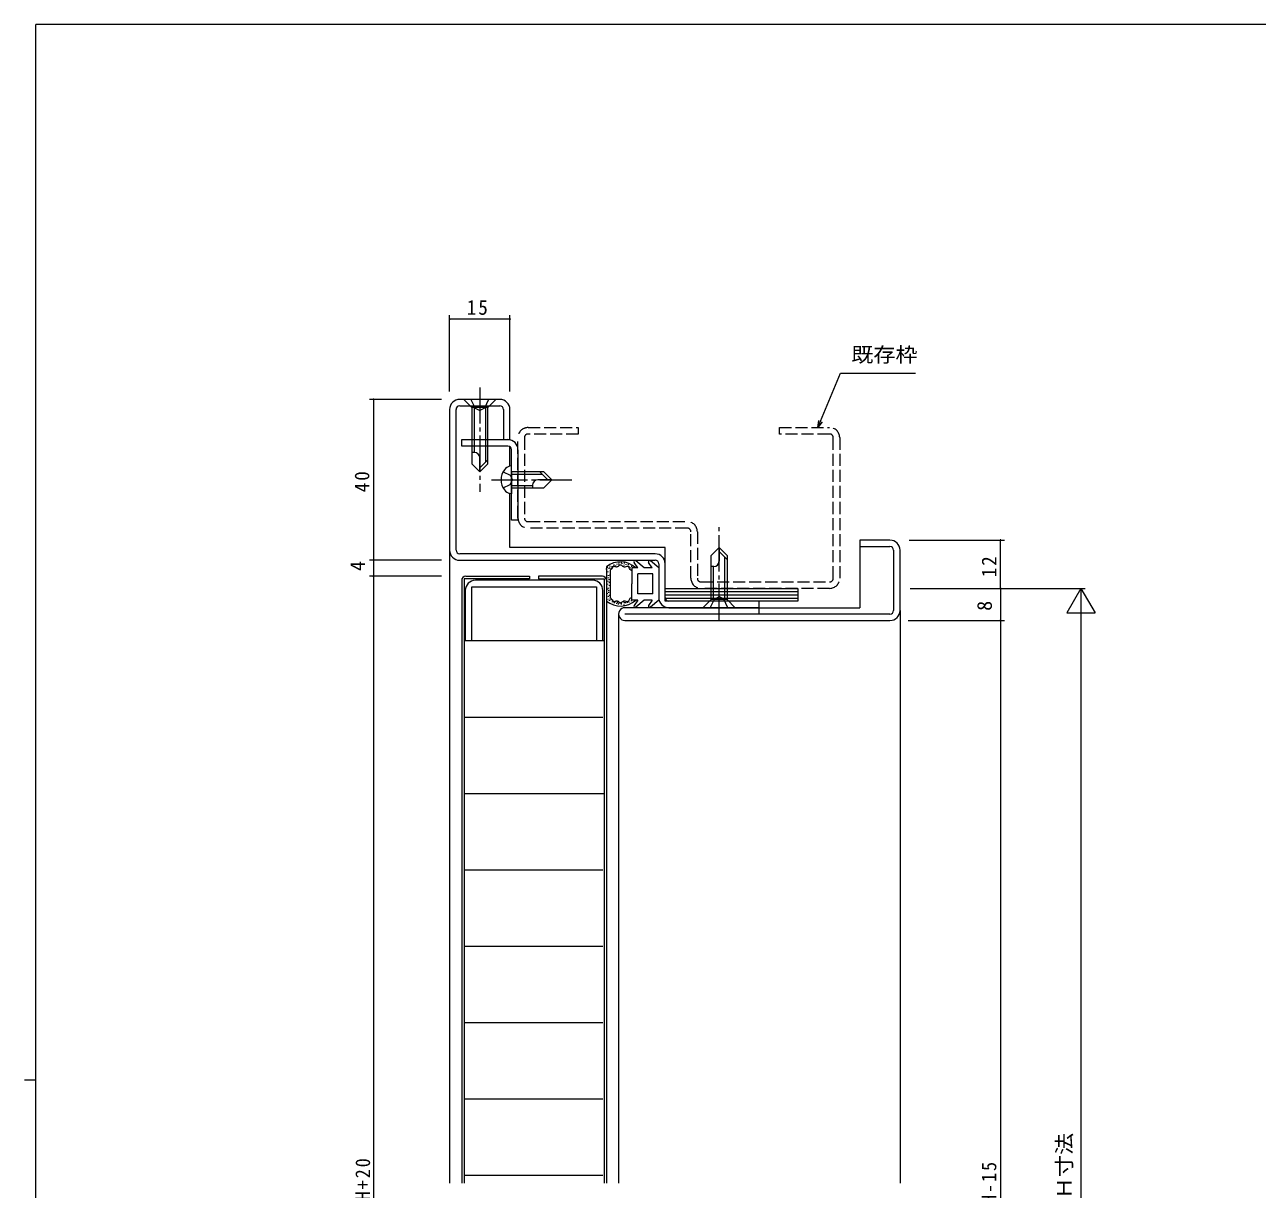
# Model space of a CAD drawing. Units: millimetres on the paper. Extents: x -420 to 373, y -297 to 267.
# Drawn here: x -420.5 to -114, y -25.3 to 264.4 of the extents above; entities that cross this region are included whole.
import ezdxf
from ezdxf.enums import TextEntityAlignment as Align

# ---------------------------------------------------------------- set-up
doc = ezdxf.new("R2010")
doc.units = ezdxf.units.MM
doc.linetypes.add('CHAIN2', pattern=[12, 9, -1, 1, -1])
doc.linetypes.add('DASHED3', pattern=[4, 3, -1])
for name, color, linetype, lineweight in [('0-1_USER1', 7, 'Continuous', 9), ('0-3_YKK_11', 7, 'Continuous', 9), ('0-4_YKK_12', 2, 'Continuous', 9), ('0-5_YSS_K', 4, 'Continuous', 9), ('0-7_YKK_D', 6, 'Continuous', 9)]:
    doc.layers.add(name, color=color, linetype=linetype, lineweight=lineweight)
doc.styles.add('ＭＳ ゴシック', font='')
doc.styles.get('ＭＳ ゴシック').set_extended_font_data('MS Gothic')

msp = doc.modelspace()

# ---------------------------------------------------------------- linework, layer by layer
at = {"layer": '0-1_USER1'}
for p, q in [((-417.7, -260.6), (-417.7, 264.4)), ((352.3, 264.4), (-417.7, 264.4)), ((-420.5, 1.9), (-417.7, 1.9))]:
    msp.add_line(p, q, dxfattribs=at)
at = {"layer": '0-3_YKK_11'}
for p, q in [((-314.829, 168.668), (-314.829, 133.668)), ((-313.229, 133.668), (-313.229, 168.668)), ((-302.329, 171.168), (-312.329, 171.168)), ((-312.329, 169.568), (-302.329, 169.568)), ((-301.429, 168.668), (-301.429, 161.168)), ((-299.829, 161.168), (-299.829, 168.668)), ((-311.829, 159.568), (-311.829, 161.168)), ((-311.829, 161.168), (-300.329, 161.168)), ((-300.329, 159.568), (-311.829, 159.568)), ((-301.429, 161.168), (-299.829, 161.168)), ((-299.429, 141.168), (-299.429, 158.668)), ((-297.829, 158.668), (-297.829, 141.168)), ((-297.829, 141.168), (-299.429, 141.168)), ((-212.829, 136.168), (-212.829, 134.568)), ((-205.329, 136.168), (-212.829, 136.168)), ((-263.729, 132.768), (-312.329, 132.768)), ((-212.829, 134.568), (-205.329, 134.568)), ((-204.429, 133.668), (-204.429, 118.668)), ((-202.829, 118.668), (-202.829, 133.668)), ((-312.329, 131.168), (-263.729, 131.168)), ((-262.829, 130.268), (-262.829, 121.868)), ((-261.229, 121.868), (-261.229, 130.268)), ((-279.229, 126.168), (-308.429, 126.168)), ((-310.929, 123.668), (-310.929, 111.168)), ((-309.329, 124.568), (-278.329, 124.568)), ((-309.329, 111.168), (-309.329, 124.568)), ((-278.329, 124.568), (-278.329, 111.168)), ((-276.729, 111.168), (-276.729, 123.668)), ((-237.829, 120.968), (-260.329, 120.968)), ((-237.829, 119.368), (-271.229, 119.368)), ((-205.329, 117.768), (-271.229, 117.768)), ((-260.329, 119.368), (-237.829, 119.368)), ((-271.229, 116.168), (-205.329, 116.168)), ((-310.929, 111.168), (-309.329, 111.168)), ((-278.329, 111.168), (-276.729, 111.168))]:
    msp.add_line(p, q, dxfattribs=at)
at = {"layer": '0-3_YKK_11', "linetype": 'DASHED3'}
for p, q in [((-295.329, 164.168), (-282.829, 164.168)), ((-282.829, 162.568), (-295.329, 162.568)), ((-282.829, 164.168), (-282.829, 162.568)), ((-232.829, 162.568), (-232.829, 164.168)), ((-232.829, 164.168), (-220.329, 164.168)), ((-220.329, 162.568), (-232.829, 162.568)), ((-297.829, 141.668), (-297.829, 161.668)), ((-296.229, 161.668), (-296.229, 141.668)), ((-219.429, 126.668), (-219.429, 161.668)), ((-217.829, 161.668), (-217.829, 126.668)), ((-295.329, 140.768), (-255.729, 140.768)), ((-255.729, 139.168), (-295.329, 139.168)), ((-254.829, 126.668), (-254.829, 138.268)), ((-253.229, 138.268), (-253.229, 126.668)), ((-252.329, 125.768), (-220.329, 125.768)), ((-220.329, 124.168), (-252.329, 124.168))]:
    msp.add_line(p, q, dxfattribs=at)
at = {"layer": '0-3_YKK_11'}
msp.add_lwpolyline([(-237.829, 117.768), (-237.829, 119.368), (-237.829, 120.968)], dxfattribs=at)
for centre, radius, start, end in [((-312.329, 168.668), 2.5, 89.99997, 180.00002), ((-312.329, 168.668), 0.9, 89.99997, 180.00002), ((-302.329, 168.668), 2.5, 0, 89.99997), ((-302.329, 168.668), 0.9, 0, 89.99997), ((-300.329, 158.668), 2.5, 0, 89.99997), ((-300.329, 158.668), 0.9, 0, 89.99997), ((-205.329, 133.668), 2.5, 0, 89.99997), ((-312.329, 133.668), 2.5, 180.00002, 270), ((-312.329, 133.668), 0.9, 180.00002, 270), ((-263.729, 130.268), 2.5, 0, 89.99997), ((-205.329, 133.668), 0.9, 0, 89.99997), ((-263.729, 130.268), 0.9, 0, 89.99997), ((-308.429, 123.668), 2.5, 90, 179.99998), ((-279.229, 123.668), 2.5, 0, 89.99998), ((-260.329, 121.868), 2.5, 180.00002, 270), ((-260.329, 121.868), 0.9, 180.00002, 270), ((-271.229, 117.768), 1.6, 89.99997, 270), ((-205.329, 118.668), 0.9, 270, 0), ((-205.329, 118.668), 2.5, 270, 0)]:
    msp.add_arc(centre, radius, start, end, dxfattribs=at)
at = {"layer": '0-3_YKK_11', "linetype": 'DASHED3'}
for centre, radius, start, end in [((-295.329, 161.668), 2.5, 89.99997, 180.00002), ((-295.329, 161.668), 0.9, 89.99997, 180.00002), ((-220.329, 161.668), 2.5, 0, 89.99997), ((-220.329, 161.668), 0.9, 0, 89.99997), ((-295.329, 141.668), 2.5, 180.00002, 270), ((-295.329, 141.668), 0.9, 180.00002, 270), ((-255.729, 138.268), 2.5, 0, 89.99997), ((-255.729, 138.268), 0.9, 0, 89.99997), ((-252.329, 126.668), 2.5, 180.00002, 270), ((-252.329, 126.668), 0.9, 180.00002, 270), ((-220.329, 126.668), 0.9, 270, 0), ((-220.329, 126.668), 2.5, 270, 0)]:
    msp.add_arc(centre, radius, start, end, dxfattribs=at)
at = {"layer": '0-4_YKK_12'}
for p, q in [((-299.829, 154.561), (-299.829, 159.417)), ((-299.829, 134.368), (-299.829, 147.775)), ((-314.829, 133.668), (-314.829, -23.832)), ((-261.229, 134.368), (-299.829, 134.368)), ((-261.229, 130.268), (-261.229, 134.368)), ((-212.829, 134.568), (-212.829, 119.368)), ((-272.829, 117.768), (-272.829, -23.832)), ((-237.829, 119.368), (-212.829, 119.368)), ((-202.829, 118.668), (-202.829, -23.832))]:
    msp.add_line(p, q, dxfattribs=at)
at = {"layer": '0-5_YSS_K', "linetype": 'CHAIN2'}
for p, q in [((-307.329, 174.168), (-307.329, 148.168)), ((-304.429, 151.168), (-284.429, 151.168)), ((-247.829, 116.368), (-247.829, 139.368))]:
    msp.add_line(p, q, dxfattribs=at)
at = {"layer": '0-5_YSS_K'}
for p, q in [((-311.329, 171.168), (-309.329, 169.168)), ((-303.329, 171.168), (-311.329, 171.168)), ((-305.329, 169.168), (-309.329, 169.168)), ((-305.329, 169.168), (-309.329, 169.168)), ((-309.329, 169.168), (-309.329, 155.168)), ((-308.729, 169.168), (-308.729, 157.968)), ((-305.929, 169.168), (-305.929, 155.568)), ((-303.329, 171.168), (-305.329, 169.168)), ((-305.329, 155.168), (-305.329, 169.168)), ((-308.662, 157.968), (-309.329, 157.968)), ((-307.329, 153.168), (-307.329, 156.635)), ((-309.329, 155.168), (-307.329, 153.168)), ((-305.329, 156.168), (-307.329, 154.168)), ((-305.329, 155.168), (-307.329, 153.168)), ((-299.429, 154.668), (-299.944, 154.53)), ((-299.429, 153.168), (-299.429, 154.668)), ((-291.429, 153.168), (-299.429, 153.168)), ((-299.429, 153.168), (-299.429, 149.168)), ((-299.429, 153.168), (-299.429, 149.168)), ((-299.429, 152.568), (-291.829, 152.568)), ((-289.429, 151.168), (-292.895, 151.168)), ((-292.429, 153.168), (-290.429, 151.168)), ((-291.429, 153.168), (-289.429, 151.168)), ((-299.429, 147.668), (-299.944, 147.806)), ((-299.429, 149.768), (-294.229, 149.768)), ((-299.429, 149.168), (-299.429, 147.668)), ((-294.229, 149.835), (-294.229, 149.168)), ((-249.829, 132.368), (-247.829, 134.368)), ((-249.829, 121.368), (-249.829, 132.368)), ((-247.829, 134.368), (-247.829, 130.902)), ((-245.829, 132.368), (-247.829, 134.368)), ((-245.829, 131.368), (-247.829, 133.368)), ((-246.429, 121.368), (-246.429, 131.968)), ((-245.829, 132.368), (-245.829, 121.368)), ((-275.829, 129.511), (-275.829, 121.026)), ((-275.795, 128.873), (-275.795, 129.073)), ((-275.533, 129.302), (-275.533, 129.502)), ((-275.134, 128.996), (-275.134, 129.196)), ((-275.032, 129.183), (-275.032, 129.383)), ((-274.924, 129.6), (-274.924, 129.8)), ((-274.718, 128.844), (-274.829, 128.788)), ((-274.829, 121.749), (-274.829, 128.788)), ((-274.669, 128.88), (-274.718, 128.844)), ((-274.686, 129.064), (-274.686, 129.263)), ((-274.624, 128.922), (-274.669, 128.88)), ((-274.544, 129.022), (-274.624, 128.922)), ((-274.41, 129.254), (-274.544, 129.022)), ((-274.447, 129.469), (-274.447, 129.669)), ((-274.282, 129.472), (-274.41, 129.254)), ((-274.21, 129.556), (-274.282, 129.472)), ((-274.17, 129.587), (-274.21, 129.556)), ((-274.127, 129.611), (-274.17, 129.587)), ((-274.081, 129.625), (-274.127, 129.611)), ((-274.031, 129.632), (-274.081, 129.625)), ((-273.923, 129.625), (-274.031, 129.632)), ((-273.805, 129.599), (-273.923, 129.625)), ((-273.91, 129.875), (-273.91, 130.075)), ((-273.68, 129.563), (-273.805, 129.599)), ((-273.421, 129.493), (-273.68, 129.563)), ((-273.529, 129.66), (-273.529, 129.86)), ((-273.293, 129.477), (-273.421, 129.493)), ((-273.168, 129.486), (-273.293, 129.477)), ((-273.195, 130.077), (-273.195, 130.277)), ((-273.049, 129.524), (-273.168, 129.486)), ((-272.936, 129.587), (-273.049, 129.524)), ((-272.723, 129.749), (-272.936, 129.587)), ((-272.777, 130.101), (-272.777, 130.301)), ((-272.523, 129.9), (-272.723, 129.749)), ((-272.634, 130.4), (-272.634, 130.6)), ((-272.426, 129.949), (-272.523, 129.9)), ((-272.377, 129.963), (-272.426, 129.949)), ((-272.329, 129.968), (-272.377, 129.963)), ((-272.28, 129.964), (-272.329, 129.968)), ((-272.231, 129.952), (-272.28, 129.964)), ((-272.133, 129.905), (-272.231, 129.952)), ((-272.034, 129.838), (-272.133, 129.905)), ((-272.097, 130.435), (-272.097, 130.635)), ((-271.932, 129.757), (-272.034, 129.838)), ((-271.954, 130.233), (-271.954, 130.433)), ((-271.719, 129.594), (-271.932, 129.757)), ((-271.607, 129.529), (-271.719, 129.594)), ((-271.49, 129.486), (-271.607, 129.529)), ((-271.368, 129.471), (-271.49, 129.486)), ((-271.453, 129.827), (-271.453, 130.027)), ((-271.243, 129.48), (-271.368, 129.471)), ((-271.346, 130.388), (-271.346, 130.588)), ((-270.991, 129.539), (-271.243, 129.48)), ((-270.748, 129.602), (-270.991, 129.539)), ((-270.932, 130.03), (-270.932, 130.23)), ((-270.635, 129.617), (-270.748, 129.602)), ((-270.582, 129.617), (-270.635, 129.617)), ((-270.53, 129.611), (-270.582, 129.617)), ((-270.481, 129.597), (-270.53, 129.611)), ((-270.435, 129.577), (-270.481, 129.597)), ((-270.348, 129.519), (-270.435, 129.577)), ((-270.369, 129.972), (-270.369, 130.172)), ((-270.268, 129.439), (-270.348, 129.519)), ((-270.195, 129.342), (-270.268, 129.439)), ((-270.062, 129.107), (-270.195, 129.342)), ((-270.193, 129.491), (-270.193, 129.691)), ((-269.94, 128.844), (-270.062, 129.107)), ((-269.864, 129.197), (-269.864, 129.397)), ((-268.048, 129.268), (-269.529, 129.268)), ((-269.529, 129.268), (-269.529, 125.268)), ((-269.489, 129.549), (-269.489, 129.749)), ((-268.048, 129.268), (-268.95, 130.616)), ((-266.429, 129.268), (-268.507, 131.013)), ((-264.448, 129.268), (-266.429, 129.268)), ((-264.448, 129.268), (-265.35, 130.616)), ((-262.829, 129.268), (-264.907, 131.013)), ((-262.829, 129.268), (-262.829, 121.268)), ((-249.162, 129.568), (-249.829, 129.568)), ((-249.229, 121.368), (-249.229, 129.568)), ((-311.829, 126.168), (-311.829, -23.832)), ((-294.929, 126.568), (-311.229, 126.568)), ((-311.229, 126.568), (-311.229, -23.832)), ((-310.829, 127.168), (-294.929, 127.168)), ((-294.929, 127.168), (-294.929, 126.568)), ((-292.729, 127.168), (-292.729, 126.568)), ((-276.829, 127.168), (-292.729, 127.168)), ((-292.729, 126.568), (-276.429, 126.568)), ((-276.429, 126.568), (-276.429, -23.832)), ((-275.829, 126.168), (-275.829, -23.832)), ((-275.438, 125.868), (-275.438, 126.068)), ((-275.42, 128.192), (-275.42, 128.392)), ((-275.349, 127.28), (-275.349, 127.48)), ((-275.295, 126.691), (-275.295, 126.891)), ((-275.152, 126.262), (-275.152, 126.462)), ((-275.099, 125.583), (-275.099, 125.782)), ((-274.956, 127.352), (-274.956, 127.552)), ((-264.329, 127.768), (-268.029, 127.768)), ((-268.029, 122.768), (-268.029, 127.768)), ((-264.329, 122.768), (-264.329, 127.768)), ((-275.528, 122.794), (-275.528, 122.994)), ((-275.51, 125.136), (-275.51, 125.336)), ((-275.474, 123.867), (-275.474, 124.067)), ((-275.331, 124.135), (-275.331, 124.335)), ((-275.259, 123.063), (-275.259, 123.262)), ((-275.242, 123.509), (-275.242, 123.709)), ((-275.099, 124.796), (-275.099, 124.996)), ((-269.529, 121.268), (-269.529, 125.268)), ((-264.329, 122.768), (-268.029, 122.768)), ((-261.229, 120.968), (-261.229, 124.168)), ((-261.229, 124.168), (-228.229, 124.168)), ((-261.229, 123.368), (-228.229, 123.368)), ((-228.229, 124.168), (-228.229, 120.968)), ((-275.676, 121.286), (-275.676, 121.486)), ((-275.331, 122.062), (-275.331, 122.262)), ((-275.127, 121.381), (-275.127, 121.581)), ((-275.045, 122.348), (-275.045, 122.548)), ((-275.044, 121.035), (-275.044, 121.236)), ((-274.829, 121.749), (-274.718, 121.693)), ((-274.745, 121.226), (-274.745, 121.426)), ((-274.718, 121.693), (-274.669, 121.657)), ((-274.669, 121.657), (-274.624, 121.615)), ((-274.624, 121.615), (-274.544, 121.515)), ((-274.544, 121.515), (-274.41, 121.283)), ((-274.41, 121.283), (-274.282, 121.064)), ((-274.304, 120.701), (-274.304, 120.902)), ((-274.282, 121.064), (-274.21, 120.981)), ((-274.21, 120.981), (-274.17, 120.95)), ((-274.17, 120.95), (-274.127, 120.926)), ((-274.127, 120.926), (-274.081, 120.912)), ((-274.081, 120.912), (-274.031, 120.905)), ((-274.031, 120.905), (-273.923, 120.912)), ((-273.923, 120.912), (-273.805, 120.938)), ((-273.839, 120.761), (-273.839, 120.961)), ((-273.827, 120.487), (-273.827, 120.687)), ((-273.805, 120.938), (-273.68, 120.974)), ((-273.68, 120.974), (-273.421, 121.044)), ((-273.6, 120.725), (-273.6, 120.925)), ((-273.421, 121.044), (-273.293, 121.06)), ((-273.293, 121.06), (-273.168, 121.051)), ((-273.23, 120.32), (-273.23, 120.52)), ((-273.168, 121.051), (-273.049, 121.012)), ((-273.099, 120.594), (-273.099, 120.794)), ((-273.049, 121.012), (-272.936, 120.949)), ((-272.936, 120.949), (-272.723, 120.787)), ((-272.837, 120.189), (-272.837, 120.389)), ((-272.723, 120.787), (-272.523, 120.636)), ((-272.646, 120.391), (-272.646, 120.591)), ((-272.523, 120.636), (-272.426, 120.588)), ((-272.426, 120.588), (-272.377, 120.574)), ((-272.377, 120.574), (-272.329, 120.568)), ((-272.329, 120.568), (-272.28, 120.572)), ((-272.28, 120.572), (-272.232, 120.585)), ((-272.232, 120.585), (-272.133, 120.631)), ((-272.133, 120.631), (-272.034, 120.699)), ((-272.073, 120.177), (-272.073, 120.377)), ((-272.049, 120.356), (-272.049, 120.556)), ((-272.034, 120.699), (-271.932, 120.779)), ((-271.932, 120.779), (-271.719, 120.942)), ((-271.719, 120.942), (-271.607, 121.008)), ((-271.607, 121.008), (-271.49, 121.051)), ((-271.525, 120.749), (-271.525, 120.949)), ((-271.49, 121.051), (-271.368, 121.066)), ((-271.441, 119.986), (-271.441, 120.186)), ((-271.368, 121.066), (-271.243, 121.057)), ((-271.358, 120.523), (-271.358, 120.723)), ((-271.243, 121.057), (-270.991, 120.998)), ((-271.026, 120.517), (-271.026, 120.717)), ((-270.991, 120.998), (-270.748, 120.935)), ((-270.748, 120.935), (-270.635, 120.92)), ((-270.635, 120.92), (-270.582, 120.92)), ((-270.603, 120.564), (-270.603, 120.764)), ((-270.582, 120.92), (-270.53, 120.926)), ((-270.53, 120.926), (-270.481, 120.939)), ((-270.481, 120.939), (-270.435, 120.959)), ((-270.435, 120.959), (-270.348, 121.018)), ((-270.348, 121.018), (-270.268, 121.097)), ((-270.268, 121.097), (-270.195, 121.195)), ((-270.216, 120.623), (-270.216, 120.823)), ((-270.195, 121.195), (-270.062, 121.43)), ((-270.062, 121.43), (-269.94, 121.693)), ((-269.595, 120.951), (-269.595, 121.151)), ((-268.048, 121.268), (-269.529, 121.268)), ((-268.048, 121.268), (-268.95, 119.921)), ((-266.429, 121.268), (-268.507, 119.524)), ((-264.448, 121.268), (-266.429, 121.268)), ((-264.448, 121.268), (-265.35, 119.921)), ((-262.829, 121.268), (-264.907, 119.524)), ((-261.229, 122.568), (-228.229, 122.568)), ((-261.229, 121.768), (-228.229, 121.768)), ((-228.229, 120.968), (-261.229, 120.968)), ((-251.829, 119.368), (-249.829, 121.368)), ((-245.829, 121.368), (-249.829, 121.368)), ((-245.829, 121.368), (-249.829, 121.368)), ((-243.829, 119.368), (-245.829, 121.368)), ((-243.829, 119.368), (-251.829, 119.368)), ((-311.229, 111.168), (-276.429, 111.168)), ((-311.229, 92.168), (-276.729, 92.168)), ((-311.229, 73.168), (-276.429, 73.168)), ((-311.229, 54.168), (-276.729, 54.168)), ((-311.229, 35.168), (-276.729, 35.168)), ((-311.229, 16.168), (-276.729, 16.168)), ((-311.229, -2.832), (-276.729, -2.832)), ((-311.229, -21.832), (-276.729, -21.832))]:
    msp.add_line(p, q, dxfattribs=at)
at = {"layer": '0-5_YSS_K', "linetype": 'DASHED3'}
for p, q in [((-309.529, 171.168), (-308.479, 169.016)), ((-308.479, 169.016), (-307.329, 168.404)), ((-306.179, 169.016), (-307.329, 168.404)), ((-305.129, 171.168), (-306.179, 169.016)), ((-301.522, 153.168), (-299.779, 152.318)), ((-299.779, 152.318), (-299.168, 151.168)), ((-299.779, 150.018), (-299.168, 151.168)), ((-301.522, 149.168), (-299.779, 150.018)), ((-250.029, 119.368), (-248.979, 121.521)), ((-248.979, 121.521), (-247.829, 122.133)), ((-246.679, 121.521), (-247.829, 122.133)), ((-245.629, 119.368), (-246.679, 121.521))]:
    msp.add_line(p, q, dxfattribs=at)
at = {"layer": '0-5_YSS_K'}
msp.add_lwpolyline([(-299.429, 149.168), (-291.429, 149.168), (-289.429, 151.168)], dxfattribs=at)
for centre, radius, start, end in [((-308.662, 156.635), 1.333, 0, 90), ((-297.829, 151.168), 4.2, 143.11591, 216.88408), ((-299.348, 152.309), 2.3, 104.99998, 143.11591), ((-292.895, 149.835), 1.333, 90, 180), ((-299.348, 150.028), 2.3, 216.88408, 255), ((-272.329, 125.268), 5.5, 46.65823, 129.51962), ((-272.329, 125.268), 4.3, 49.3705, 56.24989), ((-268.7, 130.783), 0.3, 49.99756, 213.78885), ((-265.1, 130.783), 0.3, 49.99756, 213.78885), ((-249.162, 130.902), 1.333, 270, 0), ((-310.829, 126.168), 1, 90, 180), ((-276.829, 126.168), 1, 0, 90), ((-272.329, 125.268), 5.5, 230.48035, 313.34175), ((-272.329, 125.268), 4.3, 303.74989, 310.62927), ((-268.7, 119.754), 0.3, 146.21114, 310.00243), ((-265.1, 119.754), 0.3, 146.21114, 310.00243)]:
    msp.add_arc(centre, radius, start, end, dxfattribs=at)
at = {"layer": '0-7_YKK_D'}
for p, q in [((-314.829, 173.168), (-314.829, 192.168)), ((-299.829, 191.168), (-314.829, 191.168)), ((-299.829, 173.168), (-299.829, 192.168)), ((-222.592, 165.739), (-217.657, 177.667)), ((-217.657, 177.667), (-198.957, 177.667)), ((-316.829, 171.168), (-334.739, 171.168)), ((-333.739, 171.168), (-333.739, 131.168)), ((-223.242, 164.168), (-223.013, 165.913)), ((-223.242, 164.168), (-222.592, 165.739)), ((-222.171, 165.565), (-223.242, 164.168)), ((-200.558, 136.168), (-176.86, 136.168)), ((-177.86, 124.168), (-177.86, 136.168)), ((-316.829, 131.168), (-334.739, 131.168)), ((-316.829, 131.168), (-334.739, 131.168)), ((-333.739, 131.168), (-333.739, 127.168)), ((-316.829, 127.168), (-334.739, 127.168)), ((-316.829, 127.168), (-334.739, 127.168)), ((-333.739, 127.168), (-333.739, -177.832)), ((-200.297, 124.168), (-176.86, 124.168)), ((-199.297, 124.168), (-176.86, 124.168)), ((-199.297, 124.168), (-156.829, 124.168)), ((-177.86, 124.168), (-177.86, 116.168)), ((-157.829, 124.168), (-154.329, 118.106)), ((-157.829, 124.168), (-157.829, 112.044)), ((-157.829, 117.168), (-157.829, -168.832)), ((-200.829, 116.168), (-176.86, 116.168)), ((-195.829, 116.168), (-176.829, 116.168)), ((-177.829, 116.168), (-177.829, -168.785))]:
    msp.add_line(p, q, dxfattribs=at)
msp.add_lwpolyline([(-157.829, 124.168), (-161.329, 118.106), (-154.329, 118.106)], dxfattribs=at)
for centre, radius, start, end in [((-314.829, 191.168), 0.106, 0, 180), ((-314.829, 191.168), 0.106, 180, 0), ((-299.829, 191.168), 0.106, 0, 180), ((-299.829, 191.168), 0.106, 180, 0), ((-333.739, 171.168), 0.106, 90, 270), ((-333.739, 171.168), 0.106, 270, 90), ((-177.86, 136.168), 0.106, 90, 270), ((-177.86, 136.168), 0.106, 270, 90), ((-333.739, 131.168), 0.106, 90, 270), ((-333.739, 131.168), 0.106, 90, 270), ((-333.739, 131.168), 0.106, 270, 90), ((-333.739, 131.168), 0.106, 270, 90), ((-333.739, 127.168), 0.106, 90, 270), ((-333.739, 127.168), 0.106, 90, 270), ((-333.739, 127.168), 0.106, 270, 90), ((-333.739, 127.168), 0.106, 270, 90), ((-177.86, 124.168), 0.106, 90, 270), ((-177.86, 124.168), 0.106, 90, 270), ((-177.86, 124.168), 0.106, 270, 90), ((-177.86, 124.168), 0.106, 270, 90), ((-177.829, 116.168), 0.15, 90, 270), ((-177.86, 116.168), 0.106, 90, 270), ((-177.86, 116.168), 0.106, 270, 90), ((-177.829, 116.168), 0.15, 270, 90)]:
    msp.add_arc(centre, radius, start, end, dxfattribs=at)

# ---------------------------------------------------------------- texts
at = {"layer": '0-7_YKK_D', "color": 3, "style": 'ＭＳ ゴシック', "width": 1.1}
msp.add_text('既存枠', height=3.666, dxfattribs=at).set_placement((-214.957, 179.368), align=Align.BOTTOM_LEFT)
at = {"layer": '0-7_YKK_D', "color": 3, "style": 'ＭＳ ゴシック'}
for s, p in [('4', (-334.739, 128.471)), ('8', (-178.9, 118.579))]:
    msp.add_text(s, height=3.666, rotation=90, dxfattribs=at).set_placement(p, align=Align.BOTTOM_LEFT)
at = {"layer": '0-7_YKK_D', "color": 3, "style": 'ＭＳ ゴシック', "width": 1.1}
msp.add_text('既存枠Ｈ寸法', height=3.666, rotation=90, dxfattribs=at).set_placement((-159.042, -44.276), align=Align.BOTTOM_LEFT)
at = {"layer": '0-7_YKK_D', "color": 3, "insert": (-310.569, 192.168), "char_height": 3.666, "attachment_point": 7, "style": 'ＭＳ ゴシック'}
msp.add_mtext('\\T1.21;\\W0.95;15', dxfattribs=at)
at = {"layer": '0-7_YKK_D', "color": 3, "char_height": 3.666, "attachment_point": 7, "rotation": 90, "style": 'ＭＳ ゴシック'}
for s, insert in [('\\T1.21;\\W0.95;40', (-334.739, 148.074)), ('\\T1.21;\\W0.95;12', (-178.86, 126.916)), ('\\T1.22;\\W0.9;DH=H+20', (-334.539, -36.272)), ('\\T1.22;\\W0.9;Hn=H-15', (-178.829, -37.187))]:
    msp.add_mtext(s, dxfattribs=dict(at, insert=insert))

doc.saveas('drawing.dxf')
